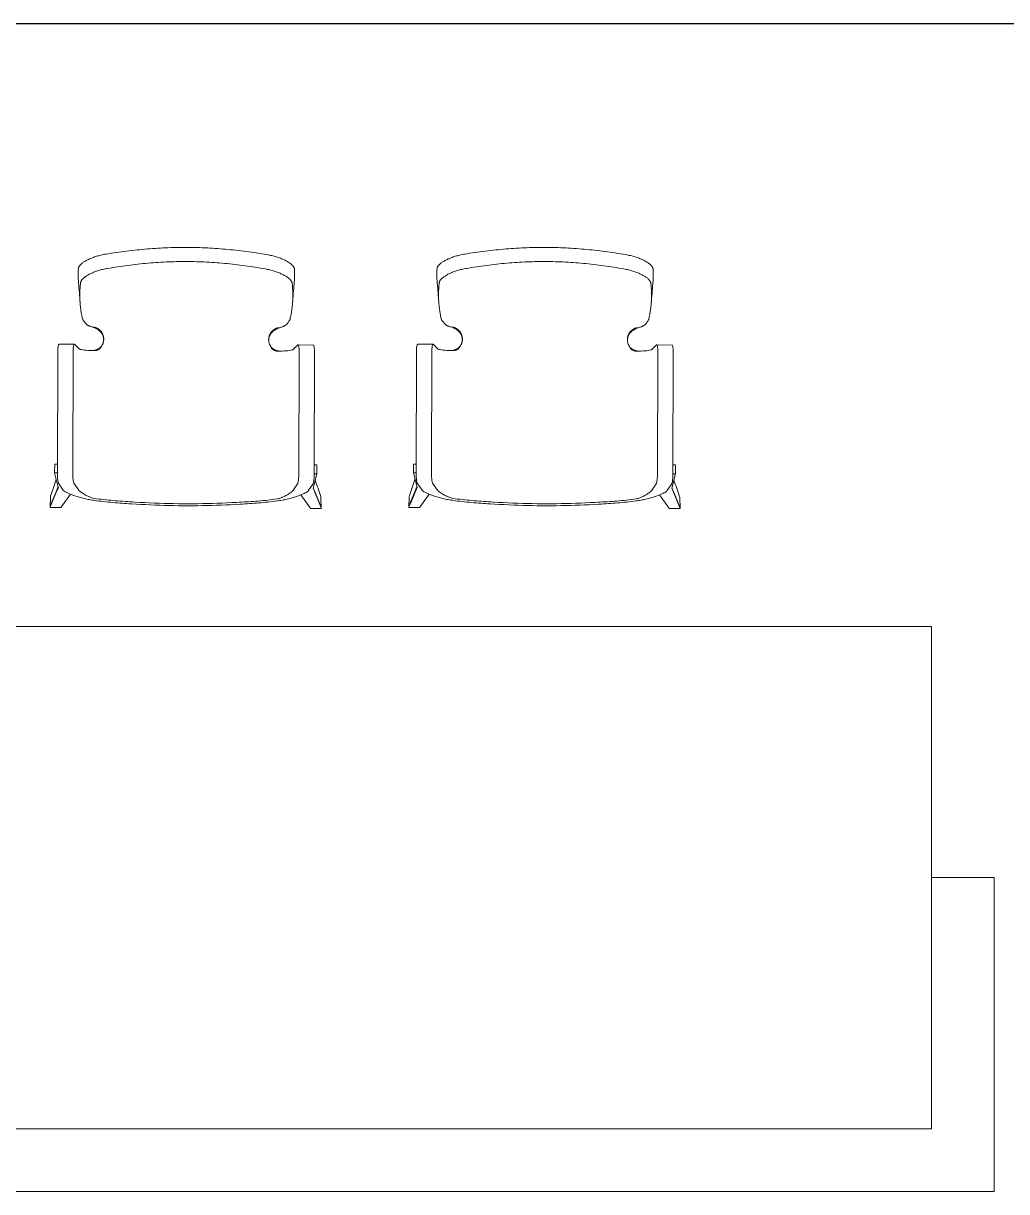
# Model space of a CAD drawing. Header units: inches. Extents: x 327481 to 195042051, y -335014 to 44773228.
# Drawn here: x 380394 to 380472.3, y -317527.1 to -317434.1 of the extents above; entities that cross this region are included whole.
import ezdxf

# ---------------------------------------------------------------- set-up
doc = ezdxf.new("R2010")
doc.units = ezdxf.units.IN
doc.header["$MEASUREMENT"] = 0
doc.layers.add('furniture', color=251, linetype='Continuous', lineweight=13)
doc.layers.add('WALL', color=12, linetype='Continuous', lineweight=30)

# ---------------------------------------------------------------- blocks, each defined once
blk = doc.blocks.new('dxfs')
at = {"layer": 'furniture', "lineweight": 0}
for p, q in [((366392.423, -330024.216), (366392.423, -330102.216)), ((366395.423, -330027.216), (366395.423, -330099.216)), ((366419.423, -330099.216), (366419.423, -330027.216)), ((366395.423, -330099.216), (366419.423, -330099.216)), ((366407.423, -330099.216), (366407.423, -330102.216)), ((366407.423, -330102.216), (366392.423, -330102.216))]:
    blk.add_line(p, q, dxfattribs=at)
blk = doc.blocks.new('cafeplan')
at = {"color": 0, "ltscale": 60}
for p, q in [((389887.7, -327144.9), (389887.7, -327144.8)), ((390487.9, -327146.8), (390488, -327146.6)), ((389908.6, -327164.3), (389908.6, -327164.3)), ((390466.9, -327166), (390466.9, -327166)), ((389862.5, -327216.1), (389817.8, -327216.7)), ((389876.6, -327229.7), (389862.9, -327216.3)), ((389948, -327200.5), (389948, -327199.4)), ((389948, -327204.3), (389948, -327200.5)), ((390427.2, -327203.4), (390427.2, -327203.3)), ((390427.3, -327202), (390427.3, -327200.9)), ((390427.3, -327205.6), (390427.3, -327202)), ((390498.5, -327231.6), (390512.3, -327218.3)), ((390557.4, -327218.9), (390512.8, -327218.1)), ((389814.4, -327242.9), (389813.4, -327587.2)), ((389859.1, -327242.3), (389858, -327586.6)), ((390516, -327244.3), (390515, -327588.6)), ((390560.6, -327245.2), (390559.6, -327589.5)), ((389805.7, -327565), (389805.5, -327588.1)), ((389805.5, -327588.1), (389805.5, -327590.5)), ((389805.5, -327590.5), (389808.5, -327590.5)), ((389805.5, -327590.5), (389816.2, -327632.4)), ((389805.7, -327565), (389813.5, -327564.9)), ((389808.5, -327590.5), (389813.4, -327590.5)), ((390567.4, -327592.8), (390556.5, -327634.7)), ((390564.4, -327592.8), (390559.6, -327592.7)), ((390567.4, -327567.3), (390559.7, -327567.2)), ((390567.4, -327592.8), (390564.4, -327592.8)), ((390567.4, -327567.3), (390567.4, -327590.5)), ((390567.4, -327590.5), (390567.4, -327592.8)), ((389816.9, -327620.5), (389830.7, -327640.6)), ((389861.5, -327619.9), (389875.3, -327640)), ((390511.3, -327621.9), (390497.3, -327641.9)), ((390555.9, -327622.7), (390542, -327642.7)), ((389792.1, -327691), (389793.2, -327658.7)), ((389793.9, -327656.5), (389793.2, -327658.7)), ((389851.7, -327652.2), (389824.8, -327689.4)), ((390520.8, -327654.3), (390547.4, -327691.6)), ((390578.5, -327658.9), (390579.2, -327661.1)), ((390580.2, -327693.4), (390579.2, -327661.1)), ((389792.1, -327691), (389792.8, -327689.2)), ((389792.1, -327691), (389823.5, -327691.2)), ((389824.8, -327689.4), (389823.5, -327691.2)), ((390547.4, -327691.6), (390548.7, -327693.4)), ((390580.2, -327693.4), (390548.7, -327693.4)), ((390580.2, -327693.4), (390579.4, -327691.6))]:
    blk.add_line(p, q, dxfattribs=at)
for points in [[(390188.5, -326935.2), (390180.9, -326935.2), (390173.3, -326935.3), (390165.8, -326935.4), (390158.2, -326935.5), (390150.6, -326935.7), (390143, -326935.9), (390135.5, -326936.1), (390127.9, -326936.4), (390120.3, -326936.8), (390112.8, -326937.2), (390105.2, -326937.6), (390097.6, -326938.1), (390090.1, -326938.6), (390082.5, -326939.1), (390075, -326939.7), (390067.4, -326940.4), (390059.9, -326941), (390052.3, -326941.8), (390044.8, -326942.5), (390037.3, -326943.3), (390029.8, -326944.2), (390022.2, -326945), (390014.7, -326946), (390007.2, -326946.9), (389999.7, -326947.9), (389992.2, -326948.9), (389984.7, -326950), (389977.2, -326951.1), (389969.7, -326952.3), (389962.2, -326953.4), (389954.8, -326954.7)], [(390188.5, -326935.2), (390196.1, -326935.3), (390203.7, -326935.4), (390211.2, -326935.5), (390218.8, -326935.7), (390226.4, -326935.9), (390234, -326936.2), (390241.5, -326936.5), (390249.1, -326936.8), (390256.7, -326937.2), (390264.2, -326937.6), (390271.8, -326938.1), (390279.3, -326938.6), (390286.9, -326939.2), (390294.4, -326939.8), (390302, -326940.4), (390309.5, -326941.1), (390317.1, -326941.8), (390324.6, -326942.6), (390332.1, -326943.4), (390339.7, -326944.2), (390347.2, -326945.1), (390354.7, -326946), (390362.2, -326947), (390369.7, -326948), (390377.2, -326949.1), (390384.7, -326950.1), (390392.2, -326951.2), (390399.7, -326952.4), (390407.2, -326953.6), (390414.6, -326954.8), (390422.1, -326956.1)], [(389940.3, -326957.5), (389937, -326958.3), (389933.8, -326959.2), (389930.5, -326960.1), (389927.4, -326961), (389924.3, -326962), (389921.2, -326963), (389918.2, -326964.1), (389915.3, -326965.1), (389912.4, -326966.3), (389909.6, -326967.4), (389906.9, -326968.6), (389904.3, -326969.8), (389901.8, -326971), (389899.4, -326972.2), (389897, -326973.4), (389894.8, -326974.7), (389892.7, -326976), (389890.7, -326977.2), (389888.7, -326978.5), (389886.9, -326979.8), (389885.2, -326981.1), (389884.4, -326981.8), (389883.7, -326982.4), (389882.9, -326983.1), (389882.2, -326983.7), (389881.5, -326984.4), (389880.9, -326985), (389880.2, -326985.7), (389879.6, -326986.3), (389879.1, -326987), (389878.5, -326987.6), (389878, -326988.3), (389877.6, -326988.9), (389877.1, -326989.5), (389876.7, -326990.2), (389876.4, -326990.8), (389876, -326991.4), (389875.7, -326992.1), (389875.4, -326992.7), (389875.2, -326993.3), (389875, -326993.9), (389874.8, -326994.5), (389874.6, -326995.1), (389874.5, -326995.8), (389874.4, -326996.4), (389874.4, -326997)], [(390188.4, -326976.2), (390181, -326976.2), (390173.5, -326976.2), (390166.1, -326976.3), (390158.7, -326976.5), (390151.3, -326976.6), (390143.8, -326976.9), (390136.4, -326977.1), (390129, -326977.4), (390121.6, -326977.8), (390114.2, -326978.2), (390106.7, -326978.6), (390099.3, -326979.1), (390091.9, -326979.7), (390084.5, -326980.2), (390077.1, -326980.8), (390069.7, -326981.5), (390062.3, -326982.2), (390055, -326982.9), (390047.6, -326983.7), (390040.2, -326984.6), (390032.8, -326985.4), (390025.5, -326986.3), (390018.1, -326987.3), (390010.8, -326988.3), (390003.4, -326989.3), (389996.1, -326990.4), (389988.7, -326991.5), (389981.4, -326992.6), (389974.1, -326993.8), (389966.8, -326995), (389959.5, -326996.2)], [(390188.4, -326976.2), (390195.8, -326976.2), (390203.2, -326976.3), (390210.7, -326976.5), (390218.1, -326976.6), (390225.5, -326976.9), (390232.9, -326977.1), (390240.3, -326977.4), (390247.8, -326977.8), (390255.2, -326978.2), (390262.6, -326978.6), (390270, -326979.1), (390277.4, -326979.7), (390284.8, -326980.2), (390292.2, -326980.9), (390299.6, -326981.5), (390307, -326982.2), (390314.4, -326983), (390321.8, -326983.8), (390329.1, -326984.6), (390336.5, -326985.5), (390343.9, -326986.4), (390351.2, -326987.3), (390358.6, -326988.3), (390365.9, -326989.3), (390373.3, -326990.4), (390380.6, -326991.5), (390387.9, -326992.7), (390395.2, -326993.8), (390402.6, -326995.1), (390409.9, -326996.3), (390417.2, -326997.6)], [(390436.5, -326959), (390439.8, -326959.9), (390443.1, -326960.7), (390446.3, -326961.7), (390449.5, -326962.6), (390452.6, -326963.6), (390455.6, -326964.6), (390458.6, -326965.7), (390461.5, -326966.8), (390464.4, -326967.9), (390467.2, -326969.1), (390469.8, -326970.3), (390472.5, -326971.5), (390475, -326972.7), (390477.4, -326973.9), (390479.7, -326975.2), (390481.9, -326976.5), (390484.1, -326977.8), (390486.1, -326979.1), (390488, -326980.4), (390489.8, -326981.7), (390491.5, -326983), (390492.3, -326983.6), (390493, -326984.3), (390493.8, -326984.9), (390494.5, -326985.6), (390495.2, -326986.2), (390495.8, -326986.9), (390496.4, -326987.5), (390497, -326988.2), (390497.6, -326988.8), (390498.1, -326989.5), (390498.6, -326990.1), (390499.1, -326990.8), (390499.5, -326991.4), (390499.9, -326992.1), (390500.3, -326992.7), (390500.6, -326993.3), (390500.9, -326994), (390501.2, -326994.6), (390501.5, -326995.2), (390501.7, -326995.8), (390501.8, -326996.4), (390502, -326997.1), (390502.1, -326997.7), (390502.2, -326998.3), (390502.2, -326998.9)], [(389874.4, -326997), (389874.2, -327000), (389874.1, -327003), (389874, -327006.1), (389874, -327009.1), (389873.9, -327012.1), (389873.9, -327015.1), (389874, -327018.1), (389874, -327021.1), (389874.1, -327024.1), (389874.2, -327027.1), (389874.4, -327030.1), (389874.6, -327033.1), (389874.8, -327036.1), (389875.1, -327039.1)], [(389880.9, -327037.6), (389881, -327037), (389881.1, -327036.4), (389881.2, -327035.8), (389881.4, -327035.2), (389881.6, -327034.6), (389881.9, -327034), (389882.1, -327033.4), (389882.4, -327032.8), (389882.8, -327032.1), (389883.1, -327031.5), (389883.5, -327030.9), (389883.9, -327030.3), (389884.4, -327029.7), (389884.9, -327029), (389885.4, -327028.4), (389885.9, -327027.8), (389886.5, -327027.1), (389887.1, -327026.5), (389887.7, -327025.9), (389888.4, -327025.2), (389889.1, -327024.6), (389890.6, -327023.3), (389892.1, -327022.1), (389893.8, -327020.8), (389895.6, -327019.5), (389897.5, -327018.3), (389899.5, -327017), (389901.6, -327015.8), (389903.8, -327014.5), (389906.1, -327013.3), (389908.5, -327012.1), (389911, -327010.9), (389913.5, -327009.8), (389916.1, -327008.7), (389918.8, -327007.5), (389921.6, -327006.5), (389924.4, -327005.4), (389927.3, -327004.4), (389930.3, -327003.4), (389933.3, -327002.5), (389936.3, -327001.6), (389939.4, -327000.7), (389942.6, -326999.8), (389945.7, -326999.1)], [(390495.5, -327039.4), (390495.4, -327038.8), (390495.3, -327038.2), (390495.1, -327037.6), (390495, -327037.1), (390494.8, -327036.4), (390494.5, -327035.8), (390494.3, -327035.2), (390494, -327034.6), (390493.6, -327034), (390493.3, -327033.4), (390492.9, -327032.8), (390492.5, -327032.1), (390492, -327031.5), (390491.5, -327030.9), (390491, -327030.2), (390490.5, -327029.6), (390489.9, -327029), (390489.3, -327028.3), (390488.7, -327027.7), (390488, -327027.1), (390487.3, -327026.4), (390485.9, -327025.1), (390484.3, -327023.9), (390482.6, -327022.6), (390480.9, -327021.3), (390479, -327020), (390477, -327018.8), (390474.9, -327017.5), (390472.7, -327016.3), (390470.4, -327015), (390468, -327013.8), (390465.6, -327012.6), (390463, -327011.5), (390460.4, -327010.3), (390457.7, -327009.2), (390455, -327008.1), (390452.1, -327007), (390449.2, -327006), (390446.3, -327005), (390443.3, -327004), (390440.3, -327003.1), (390437.2, -327002.2), (390434, -327001.3), (390430.9, -327000.5)], [(390502.2, -326998.9), (390502.3, -327001.9), (390502.4, -327004.9), (390502.5, -327007.9), (390502.6, -327010.9), (390502.6, -327013.9), (390502.5, -327017), (390502.5, -327020), (390502.4, -327023), (390502.3, -327025.9), (390502.2, -327028.9), (390502, -327031.9), (390501.8, -327034.9), (390501.5, -327037.9), (390501.3, -327040.9)], [(389880.9, -327037.6), (389880.6, -327040.4), (389880.3, -327043.3), (389880, -327046.2), (389879.7, -327049), (389879.5, -327051.9), (389879.3, -327054.7), (389879.1, -327057.6), (389879, -327060.4), (389878.9, -327063.3), (389878.8, -327066.1), (389878.7, -327068.9), (389878.7, -327071.8), (389878.7, -327074.6), (389878.7, -327077.4), (389878.7, -327080.2), (389878.8, -327083.1), (389878.9, -327085.9), (389879, -327088.7), (389879.1, -327091.6), (389879.3, -327094.4)], [(390495.5, -327039.4), (390495.8, -327042.3), (390496.1, -327045.2), (390496.3, -327048), (390496.6, -327050.9), (390496.8, -327053.7), (390496.9, -327056.6), (390497.1, -327059.4), (390497.2, -327062.2), (390497.3, -327065.1), (390497.4, -327067.9), (390497.4, -327070.7), (390497.5, -327073.6), (390497.5, -327076.4), (390497.4, -327079.2), (390497.4, -327082), (390497.3, -327084.9), (390497.2, -327087.7), (390497, -327090.5), (390496.9, -327093.3), (390496.7, -327096.1)], [(389879.3, -327094.4), (389879.5, -327097.5), (389879.8, -327100.5), (389880.1, -327103.6), (389880.4, -327106.7), (389880.8, -327109.7), (389881.1, -327112.8), (389881.5, -327115.9), (389882, -327119), (389882.5, -327122.1), (389883, -327125.1), (389883.5, -327128.2)], [(390496.7, -327096.1), (390496.4, -327099.2), (390496.2, -327102.3), (390495.8, -327105.4), (390495.5, -327108.5), (390495.1, -327111.5), (390494.7, -327114.6), (390494.3, -327117.7), (390493.8, -327120.8), (390493.3, -327123.9), (390492.8, -327127), (390492.2, -327130.1)], [(389887.7, -327144.9), (389888.4, -327146.1), (389889.4, -327147.7), (389890.5, -327149.4), (389891.8, -327151.2), (389892.9, -327152.6), (389894.1, -327154.1), (389894.9, -327155.1), (389895.8, -327156.1), (389896.8, -327157.2), (389897.9, -327158.2), (389899, -327159.2), (389899.6, -327159.7), (389900.3, -327160.2), (389900.9, -327160.7), (389901.6, -327161.2), (389902.4, -327161.7), (389903.1, -327162.1), (389903.9, -327162.6), (389904.8, -327163), (389905.7, -327163.4), (389906.6, -327163.7), (389907.6, -327164), (389908.6, -327164.3)], [(390487.9, -327146.8), (390487.3, -327147.9), (390486.3, -327149.5), (390485.1, -327151.2), (390483.8, -327153), (390482.7, -327154.4), (390481.5, -327155.9), (390480.7, -327156.9), (390479.7, -327157.9), (390478.8, -327158.9), (390477.7, -327160), (390476.5, -327161), (390475.9, -327161.5), (390475.3, -327162), (390474.6, -327162.5), (390473.9, -327162.9), (390473.2, -327163.4), (390472.4, -327163.9), (390471.6, -327164.3), (390470.7, -327164.7), (390469.9, -327165.1), (390468.9, -327165.4), (390467.9, -327165.7), (390466.9, -327166)], [(389946, -327191.2), (389945.6, -327190.3), (389945.1, -327189.3), (389944.7, -327188.4), (389944.1, -327187.6), (389943.6, -327186.7), (389943, -327185.8), (389942.5, -327185), (389941.8, -327184.2), (389941.2, -327183.4), (389940.6, -327182.6), (389939.9, -327181.9), (389939.2, -327181.1), (389938.5, -327180.4), (389937.7, -327179.7), (389937, -327179), (389936.3, -327178.3), (389935.5, -327177.7), (389933.9, -327176.4), (389932.3, -327175.2), (389930.6, -327174), (389928.9, -327172.9), (389927.2, -327171.8), (389925.4, -327170.8), (389923.5, -327169.8), (389921.7, -327168.9), (389919.8, -327168), (389917.9, -327167.2), (389916.9, -327166.9)], [(389916.9, -327166.9), (389917.8, -327166.9), (389918.7, -327167), (389919.7, -327167.1), (389920.5, -327167.3), (389921.4, -327167.4), (389922.3, -327167.6), (389923.2, -327167.8), (389924, -327168.1), (389924.8, -327168.3), (389925.6, -327168.6), (389926.4, -327168.9), (389927.2, -327169.2), (389927.9, -327169.6), (389928.7, -327169.9), (389929.4, -327170.3), (389930.8, -327171.1), (389932.1, -327171.9), (389933.3, -327172.7), (389934.5, -327173.7), (389935.7, -327174.6), (389936.7, -327175.6), (389937.8, -327176.6), (389938.7, -327177.6), (389939.7, -327178.7), (389940.5, -327179.8), (389941.3, -327180.9), (389942.1, -327182.1), (389942.9, -327183.2), (389943.5, -327184.4), (389944.2, -327185.6), (389944.8, -327186.9), (389945.3, -327188.1), (389945.8, -327189.4), (389946.3, -327190.7), (389946.7, -327192), (389947, -327193.3), (389947.3, -327194.7), (389947.6, -327196), (389947.8, -327197.4), (389947.9, -327198.7), (389948, -327199.4)], [(390458.6, -327168.5), (390457.7, -327168.6), (390456.8, -327168.6), (390455.8, -327168.7), (390455, -327168.9), (390454.1, -327169), (390453.2, -327169.2), (390452.3, -327169.5), (390451.5, -327169.7), (390450.7, -327169.9), (390449.9, -327170.2), (390449.1, -327170.5), (390448.3, -327170.8), (390447.6, -327171.2), (390446.8, -327171.5), (390446.1, -327171.9), (390444.7, -327172.6), (390443.4, -327173.4), (390442.1, -327174.3), (390440.9, -327175.2), (390439.8, -327176.1), (390438.7, -327177.1), (390437.7, -327178.1), (390436.7, -327179.1), (390435.8, -327180.2), (390434.9, -327181.3), (390434.1, -327182.4), (390433.3, -327183.5), (390432.5, -327184.7), (390431.9, -327185.9), (390431.2, -327187.1), (390430.6, -327188.3), (390430.1, -327189.6), (390429.6, -327190.9), (390429.1, -327192.2), (390428.7, -327193.5), (390428.3, -327194.8), (390428, -327196.1), (390427.8, -327197.5), (390427.6, -327198.8), (390427.4, -327200.2), (390427.3, -327200.9)], [(390429.3, -327192.7), (390429.8, -327191.8), (390430.2, -327190.8), (390430.7, -327189.9), (390431.2, -327189.1), (390431.8, -327188.2), (390432.3, -327187.4), (390432.9, -327186.5), (390433.5, -327185.7), (390434.2, -327184.9), (390434.8, -327184.2), (390435.5, -327183.4), (390436.2, -327182.7), (390436.9, -327182), (390437.7, -327181.2), (390438.4, -327180.6), (390439.2, -327179.9), (390439.9, -327179.2), (390441.5, -327178), (390443.2, -327176.7), (390444.8, -327175.6), (390446.6, -327174.5), (390448.3, -327173.4), (390450.1, -327172.4), (390451.9, -327171.4), (390453.8, -327170.5), (390455.7, -327169.7), (390457.6, -327168.9), (390458.6, -327168.5)], [(389817.8, -327216.7), (389817.3, -327217), (389816.8, -327217.9), (389816.3, -327219.5), (389815.8, -327221.6), (389815.4, -327224.2), (389815.1, -327227.3), (389814.8, -327230.8), (389814.6, -327234.6), (389814.5, -327238.6), (389814.4, -327242.9)], [(389862.5, -327216.1), (389861.9, -327216.4), (389861.4, -327217.3), (389860.9, -327218.9), (389860.5, -327221), (389860.1, -327223.6), (389859.7, -327226.7), (389859.5, -327230.2), (389859.3, -327234), (389859.1, -327238.1), (389859.1, -327242.3)], [(389862.9, -327216.3), (389862.9, -327216.3), (389862.8, -327216.2), (389862.8, -327216.2), (389862.7, -327216.2), (389862.7, -327216.1), (389862.6, -327216.1), (389862.6, -327216.1), (389862.5, -327216.1), (389862.5, -327216.1)], [(389940.6, -327223.1), (389940, -327223.7), (389939.5, -327224.3), (389939, -327224.9), (389938.4, -327225.5), (389937.8, -327226), (389937.2, -327226.6), (389936.6, -327227.1), (389935.9, -327227.6), (389935.3, -327228.1), (389934.6, -327228.6), (389933.9, -327229.1), (389933.2, -327229.5), (389932.5, -327230), (389931.8, -327230.4), (389931.1, -327230.8), (389929.6, -327231.5), (389928, -327232.2), (389927.3, -327232.5), (389926.5, -327232.8), (389925.7, -327233.1), (389924.9, -327233.4), (389924.1, -327233.6), (389923.3, -327233.8), (389922.5, -327234), (389921.7, -327234.2), (389920.9, -327234.4), (389920.1, -327234.5), (389919.3, -327234.6), (389918.5, -327234.7), (389917.7, -327234.7), (389916.9, -327234.8), (389916.1, -327234.8), (389915.4, -327234.8)], [(389940.6, -327223.1), (389940.2, -327224.1), (389939.7, -327225.1), (389939.2, -327226), (389938.6, -327226.9), (389938, -327227.7), (389937.3, -327228.5), (389936.6, -327229.2), (389935.8, -327229.9), (389935, -327230.6), (389934.2, -327231.2), (389933.3, -327231.7), (389932.3, -327232.1), (389931.4, -327232.6), (389930.9, -327232.7)], [(389940.6, -327223.1), (389941.5, -327222), (389942.3, -327220.8), (389943.1, -327219.6), (389943.8, -327218.3), (389944.5, -327217.1), (389945.1, -327215.8), (389945.7, -327214.5), (389946.2, -327213.2), (389946.6, -327211.9), (389947, -327210.6), (389947.3, -327209.2), (389947.5, -327207.9), (389947.7, -327206.6), (389947.9, -327205.2), (389948, -327203.9), (389948, -327202.6), (389948.1, -327201.9)], [(389946, -327191.2), (389946.2, -327191.7), (389946.4, -327192.5), (389946.6, -327193.3), (389946.6, -327193.5), (389946.6, -327193.6)], [(390434.6, -327224.6), (390433.7, -327223.5), (390432.8, -327222.3), (390432.1, -327221), (390431.3, -327219.8), (390430.7, -327218.5), (390430.1, -327217.3), (390429.5, -327216), (390429.1, -327214.7), (390428.6, -327213.3), (390428.3, -327212), (390428, -327210.7), (390427.7, -327209.3), (390427.5, -327208), (390427.4, -327206.7), (390427.3, -327205.3), (390427.2, -327204), (390427.2, -327203.4)], [(390429.3, -327192.7), (390429.2, -327193.2), (390428.9, -327194), (390428.7, -327194.9), (390428.7, -327195.1), (390428.7, -327195.1)], [(390512.8, -327218.1), (390512.7, -327218.1), (390512.7, -327218.1), (390512.6, -327218.1), (390512.6, -327218.1), (390512.5, -327218.1), (390512.5, -327218.2), (390512.4, -327218.2), (390512.3, -327218.2), (390512.3, -327218.3)], [(390516, -327244.3), (390516, -327240.1), (390515.9, -327236), (390515.7, -327232.2), (390515.4, -327228.7), (390515.1, -327225.6), (390514.7, -327223), (390514.3, -327220.9), (390513.8, -327219.3), (390513.3, -327218.4), (390512.8, -327218.1)], [(390560.6, -327245.2), (390560.6, -327240.9), (390560.5, -327236.8), (390560.3, -327233), (390560.1, -327229.5), (390559.7, -327226.4), (390559.4, -327223.8), (390558.9, -327221.7), (390558.5, -327220.2), (390557.9, -327219.2), (390557.4, -327218.9)], [(389876.6, -327229.7), (389877.9, -327230.6), (389880.1, -327231.3), (389883.2, -327232.1), (389887.1, -327232.8), (389891.7, -327233.4), (389897, -327233.9), (389902.8, -327234.3), (389908.9, -327234.6), (389915.4, -327234.8)], [(389928.3, -327233.8), (389927.7, -327234), (389927, -327234.1), (389926.4, -327234.3), (389925.8, -327234.4), (389925.1, -327234.6), (389924.4, -327234.7), (389923.8, -327234.7), (389922.5, -327234.8), (389921.1, -327234.9)], [(390434.6, -327224.6), (390435, -327225.6), (390435.4, -327226.6), (390435.9, -327227.5), (390436.5, -327228.4), (390437.1, -327229.2), (390437.8, -327230), (390438.5, -327230.8), (390439.3, -327231.5), (390440.1, -327232.1), (390441, -327232.7), (390441.9, -327233.2), (390442.8, -327233.7), (390443.7, -327234.1), (390444.2, -327234.3)], [(390434.6, -327224.6), (390435.1, -327225.2), (390435.6, -327225.8), (390436.2, -327226.4), (390436.8, -327227), (390437.3, -327227.6), (390437.9, -327228.1), (390438.6, -327228.6), (390439.2, -327229.1), (390439.8, -327229.6), (390440.5, -327230.1), (390441.2, -327230.6), (390441.9, -327231.1), (390442.6, -327231.5), (390443.3, -327231.9), (390444, -327232.3), (390445.5, -327233.1), (390447.1, -327233.8), (390447.8, -327234.1), (390448.6, -327234.4), (390449.4, -327234.7), (390450.2, -327235), (390451, -327235.2), (390451.8, -327235.4), (390452.6, -327235.6), (390453.4, -327235.8), (390454.2, -327236), (390455, -327236.1), (390455.8, -327236.2), (390456.6, -327236.3), (390457.4, -327236.4), (390458.2, -327236.4), (390458.9, -327236.5), (390459.7, -327236.5)], [(390446.8, -327235.3), (390447.4, -327235.5), (390448, -327235.7), (390448.7, -327235.9), (390449.3, -327236), (390450, -327236.2), (390450.6, -327236.3), (390451.3, -327236.3), (390452.6, -327236.5), (390453.9, -327236.5)], [(390459.7, -327236.5), (390466.2, -327236.3), (390472.3, -327236), (390478.1, -327235.7), (390483.4, -327235.2), (390488, -327234.6), (390491.9, -327233.9), (390495, -327233.2), (390497.2, -327232.4), (390498.5, -327231.6)], [(389813.4, -327587.2), (389813.4, -327591.3), (389813.5, -327595.4), (389813.7, -327599.5), (389813.9, -327603.3), (389814.2, -327607), (389814.5, -327610.3), (389814.9, -327613.3), (389815.4, -327615.8), (389815.9, -327617.9), (389816.4, -327619.5), (389816.9, -327620.5)], [(389858, -327586.6), (389858.1, -327590.7), (389858.2, -327594.8), (389858.3, -327598.9), (389858.6, -327602.7), (389858.8, -327606.4), (389859.2, -327609.7), (389859.6, -327612.7), (389860, -327615.2), (389860.5, -327617.3), (389861, -327618.9), (389861.5, -327619.9)], [(390511.3, -327621.9), (390511.8, -327620.8), (390512.3, -327619.3), (390512.8, -327617.2), (390513.3, -327614.7), (390513.7, -327611.7), (390514, -327608.4), (390514.3, -327604.7), (390514.6, -327600.9), (390514.8, -327596.8), (390514.9, -327592.7), (390515, -327588.6)], [(390555.9, -327622.7), (390556.4, -327621.7), (390556.9, -327620.1), (390557.4, -327618.1), (390557.9, -327615.5), (390558.3, -327612.6), (390558.7, -327609.2), (390559, -327605.6), (390559.2, -327601.7), (390559.4, -327597.7), (390559.5, -327593.6), (390559.6, -327589.5)], [(389830.7, -327640.6), (389831, -327640.9), (389831.3, -327641.3), (389831.6, -327641.7), (389832, -327642), (389832.4, -327642.4), (389832.9, -327642.8), (389833.4, -327643.2), (389834, -327643.6), (389834.6, -327644), (389835.9, -327644.8), (389837.4, -327645.7), (389839, -327646.5), (389840.8, -327647.4), (389842.7, -327648.3), (389844.8, -327649.3), (389847, -327650.3), (389850.5, -327651.8), (389854.4, -327653.3), (389858.5, -327654.9), (389861.3, -327655.9), (389864.3, -327657), (389867.4, -327658.1), (389870.6, -327659.1), (389873.8, -327660.1), (389877.2, -327661.1), (389880.6, -327662.1), (389884.1, -327663.1), (389887.7, -327664), (389891.3, -327664.8), (389895, -327665.7), (389898.7, -327666.4), (389902.5, -327667.2), (389906.3, -327667.9), (389910.2, -327668.6), (389914, -327669.2), (389917.9, -327669.8), (389919.9, -327670.1)], [(389875.3, -327640), (389875.6, -327640.5), (389876, -327641), (389876.5, -327641.5), (389877, -327642.1), (389877.7, -327642.7), (389878.4, -327643.3), (389879.6, -327644.3), (389881, -327645.3), (389883.1, -327646.8), (389885.5, -327648.4), (389888.1, -327650.1), (389890.9, -327651.8), (389893.1, -327653.2), (389895.4, -327654.5), (389897.8, -327655.8), (389900.4, -327657.1), (389902.1, -327657.9), (389903.8, -327658.7), (389905.6, -327659.4), (389907.5, -327660.2), (389909.3, -327660.9), (389911.2, -327661.6), (389914.1, -327662.6), (389917, -327663.5), (389919.9, -327664.3)], [(389919.9, -327664.3), (389926.9, -327665.3), (389933.9, -327666.2), (389940.9, -327667), (389947.9, -327667.8), (389954.8, -327668.6), (389961.8, -327669.3), (389968.7, -327669.9), (389975.6, -327670.6), (389982.6, -327671.2), (389989.5, -327671.8), (389996.4, -327672.3), (390003.3, -327672.8), (390010.2, -327673.3), (390017.2, -327673.8), (390024.2, -327674.3), (390031.2, -327674.7), (390038.2, -327675.1), (390052.3, -327675.9), (390066.4, -327676.6), (390080.5, -327677.2), (390094.6, -327677.8), (390108.8, -327678.3), (390122.9, -327678.8), (390137, -327679.2), (390151.1, -327679.5), (390165.2, -327679.8), (390179.2, -327680), (390186.2, -327680.1)], [(390497.3, -327641.9), (390497, -327642.4), (390496.6, -327642.9), (390496.1, -327643.4), (390495.6, -327644), (390494.9, -327644.5), (390494.2, -327645.2), (390493, -327646.1), (390491.6, -327647.2), (390489.5, -327648.6), (390487.1, -327650.2), (390484.5, -327651.9), (390481.7, -327653.6), (390479.5, -327654.9), (390477.1, -327656.3), (390474.7, -327657.5), (390472.2, -327658.8), (390470.5, -327659.6), (390468.7, -327660.4), (390466.9, -327661.2), (390465.1, -327661.9), (390463.2, -327662.6), (390461.3, -327663.3), (390458.4, -327664.2), (390455.5, -327665.1), (390452.6, -327666)], [(390542, -327642.7), (390541.7, -327643.1), (390541.4, -327643.4), (390541, -327643.8), (390540.6, -327644.2), (390540.2, -327644.6), (390539.7, -327644.9), (390539.2, -327645.3), (390538.6, -327645.7), (390538, -327646.1), (390536.7, -327646.9), (390535.2, -327647.8), (390533.6, -327648.6), (390531.8, -327649.5), (390529.9, -327650.4), (390527.8, -327651.4), (390525.6, -327652.3), (390522, -327653.8), (390518.2, -327655.3), (390514.1, -327656.9), (390511.2, -327657.9), (390508.2, -327659), (390505.1, -327660), (390502, -327661), (390498.7, -327662), (390495.3, -327663), (390491.9, -327664), (390488.4, -327664.9), (390484.8, -327665.8), (390481.2, -327666.6), (390477.5, -327667.4), (390473.7, -327668.2), (390469.9, -327668.9), (390466.1, -327669.6), (390462.3, -327670.2), (390458.4, -327670.8), (390454.5, -327671.4), (390452.6, -327671.7)], [(389919.9, -327670.1), (389926.7, -327671), (389933.5, -327671.9), (389940.3, -327672.7), (389947.1, -327673.5), (389953.9, -327674.2), (389960.7, -327674.9), (389967.5, -327675.6), (389974.2, -327676.2), (389980.9, -327676.8), (389987.7, -327677.3), (389994.4, -327677.9), (390001.1, -327678.4), (390007.9, -327678.9), (390014.7, -327679.4), (390021.4, -327679.8), (390028.3, -327680.2), (390041.9, -327681.1), (390055.7, -327681.8), (390069.5, -327682.5), (390083.2, -327683.1), (390097, -327683.6), (390110.7, -327684.1), (390124.5, -327684.5), (390138.2, -327684.9), (390152, -327685.2), (390165.7, -327685.5), (390179.3, -327685.7), (390186.2, -327685.8)], [(390452.6, -327666), (390445.6, -327666.9), (390438.6, -327667.7), (390431.6, -327668.5), (390424.6, -327669.3), (390417.6, -327670), (390410.7, -327670.6), (390403.7, -327671.3), (390396.8, -327671.9), (390389.9, -327672.4), (390383, -327673), (390376.1, -327673.5), (390369.1, -327673.9), (390362.2, -327674.4), (390355.3, -327674.8), (390348.3, -327675.2), (390341.3, -327675.6), (390334.2, -327676), (390320.1, -327676.7), (390306, -327677.3), (390291.9, -327677.9), (390277.8, -327678.4), (390263.7, -327678.8), (390249.5, -327679.2), (390235.4, -327679.5), (390221.3, -327679.7), (390207.2, -327679.9), (390193.2, -327680), (390186.2, -327680.1)], [(390452.6, -327671.7), (390445.7, -327672.6), (390438.9, -327673.4), (390432.1, -327674.2), (390425.3, -327674.9), (390418.5, -327675.6), (390411.7, -327676.3), (390405, -327676.9), (390398.2, -327677.5), (390391.5, -327678), (390384.7, -327678.5), (390378, -327679), (390371.3, -327679.5), (390364.5, -327680), (390357.7, -327680.4), (390350.9, -327680.8), (390344.1, -327681.2), (390330.4, -327681.9), (390316.7, -327682.6), (390302.9, -327683.2), (390289.1, -327683.7), (390275.4, -327684.2), (390261.6, -327684.6), (390247.9, -327684.9), (390234.1, -327685.2), (390220.3, -327685.5), (390206.7, -327685.6), (390193, -327685.8), (390186.2, -327685.8)]]:
    blk.add_lwpolyline(points, dxfattribs=at)
for centre, radius, start, end in [((389990.1, -327169.1), 217.4, 99.3662, 103.2462), ((390385.4, -327170.3), 217.3, 76.4051, 80.2856), ((389996.4, -327209.4), 216.4, 99.8227, 103.5334), ((390379, -327210.6), 216.4, 76.1178, 79.8291), ((387163.8, -327276.5), 2721.6, 3.8367, 5.0032), ((393211, -327295.1), 2721.6, 174.6406, 175.8078), ((390154.4, -327079), 275.3, 190.3061, 193.1763), ((389917, -327131.2), 32.4, 198.8733, 202.6726), ((389909.3, -327132.8), 24.8, 206.1158, 208.8961), ((390466.4, -327134.5), 24.8, 330.734, 333.5115), ((390458.7, -327132.9), 32.5, 336.9535, 340.7468), ((390221.6, -327079), 275.4, 346.4415, 349.3107), ((389892.7, -327230.8), 68.4, 69.248, 76.539), ((390482.4, -327232.6), 68.4, 103.1123, 110.4025), ((389922.4, -327201.2), 25.7, 3.9105, 22.9229), ((389803.3, -327215.6), 145, 4.2192, 8.7233), ((389912.6, -327201.9), 35.4, 359.9955, 3.9737), ((390462.7, -327203.6), 35.5, 175.6747, 179.5543), ((390452.9, -327202.8), 25.6, 156.7908, 175.7382), ((390571.8, -327217.9), 145, 170.9637, 175.404), ((389922.3, -326881.7), 353.2, 268.873, 269.8128), ((389922.9, -327216.3), 18.3, 287.2271, 295.8628), ((390452.3, -327217.9), 18.3, 243.7894, 252.4249), ((390454.9, -326883.3), 353.2, 269.8391, 270.7789), ((252722.5, -271246.2), 148235.7, 337.619943, 337.643251), ((230636.6, -273195), 168217.4, 341.10973, 341.126868), ((549872.2, -274395.7), 167962.6, 198.471313, 198.488444), ((251901.7, -270910.8), 149123.3, 337.619968, 337.643565), ((528692.6, -271972.6), 148929, 201.947005, 201.970624), ((527866, -272303.5), 148037.8, 201.947319, 201.970637)]:
    blk.add_arc(centre, radius, start, end, dxfattribs=at)

msp = doc.modelspace()

# ---------------------------------------------------------------- linework, layer by layer
at = {"layer": 'WALL'}
msp.add_line((380312.83, -317434.091), (380499.729, -317434.091), dxfattribs=at)

# ---------------------------------------------------------------- block references
at = {"layer": 'furniture', "lineweight": 0, "xscale": 0.0274005359129024, "yscale": 0.0274005359129024, "zscale": 0.0274005359129024}
for p in [(369715.601, -308493.727), (369744.154, -308493.727)]:
    msp.add_blockref('cafeplan', p, dxfattribs=at)
at = {"layer": 'furniture', "lineweight": 0, "xscale": 1.666666666666667, "yscale": 1.666666666666667, "zscale": 1.666666666666667, "rotation": 90.00000000027588}
msp.add_blockref('dxfs', (-169699.08, -928181.13), dxfattribs=at)

doc.saveas('drawing.dxf')
